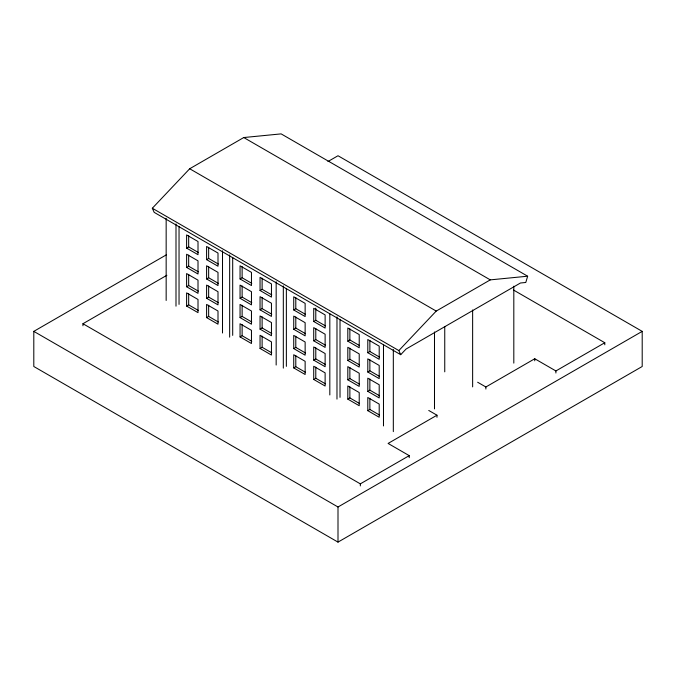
<?xml version="1.0" encoding="UTF-8"?>
<svg xmlns="http://www.w3.org/2000/svg" width="676" height="676" viewBox="0 0 676 676"><rect width="100%" height="100%" fill="white"/><g stroke="black" fill="none" stroke-linecap="round" stroke-linejoin="round"><path stroke-width="1.01" d="M527.652 276.205L525.784 282.475L520.452 282.999L406.048 349.053L400.707 354.689L154.179 212.365L152.32 208.25L189.694 168.755L243.757 137.541L281.131 133.882L527.652 276.205L490.277 279.872L436.214 311.078L398.84 350.574L400.707 354.689M327.953 161.539L338 155.742L642.2 331.367L642.2 366.493L338 542.118L33.8 366.493L33.8 331.367L166.262 254.894M186.601 248.1L198.009 254.683L198.009 241.518L186.601 234.927L186.601 248.1L188.672 246.909L198.321 252.478M82.954 325.781L82.954 323.719L166.871 275.276M186.601 267.417L198.009 274.008L198.009 260.835L186.601 254.252L186.601 267.417L188.672 266.226L198.321 271.803M206.594 259.643L218.002 266.226L218.002 253.052L206.594 246.47L206.594 259.643L208.656 258.452L218.314 264.02M186.601 286.742L198.009 293.325L198.009 280.151L186.601 273.569L186.601 286.742L188.672 285.542L198.321 291.119M206.594 278.96L218.002 285.551L218.002 272.377L206.594 265.786L206.594 278.96L208.656 277.768L218.314 283.337M186.601 306.059L198.009 312.642L198.009 299.476L186.601 292.885L186.601 306.059L188.672 304.868L198.321 310.436M206.594 298.277L218.002 304.868L218.002 291.694L206.594 285.111L206.594 298.277L208.656 297.085L218.314 302.662M240.056 278.96L251.464 285.551L251.464 272.377L240.056 265.795L240.056 278.96L242.126 277.768L251.776 283.345M206.594 317.602L218.002 324.184L218.002 311.011L206.594 304.428L206.594 317.602L208.656 316.41L218.314 321.979M240.056 298.285L251.464 304.868L251.464 291.694L240.056 285.111L240.056 298.285L242.126 297.094L251.776 302.662M260.049 290.503L271.456 297.094L271.456 283.92L260.049 277.329L260.049 290.503L262.119 289.311L271.769 294.888M240.056 317.602L251.464 324.193L251.464 311.019L240.056 304.428L240.056 317.602L242.126 316.41L251.776 321.979M260.049 309.828L271.456 316.41L271.456 303.237L260.049 296.654L260.049 309.828L262.119 308.628L271.769 314.205M240.056 336.918L251.464 343.509L251.464 330.336L240.056 323.753L240.056 336.918L242.126 335.727L251.776 341.304M260.049 329.144L271.456 335.727L271.456 322.553L260.049 315.971L260.049 329.144L262.119 327.953L271.769 333.522M293.73 309.946L305.138 316.537L305.138 303.363L293.73 296.781L293.73 309.946L295.792 308.755L305.451 314.332M260.049 348.461L271.456 355.052L271.456 341.879L260.049 335.288L260.049 348.461L262.119 347.27L271.769 352.838M293.73 329.271L305.138 335.854L305.138 322.68L293.73 316.098L293.73 329.271L295.792 328.071L305.451 333.648M313.715 321.489L325.122 328.08L325.122 314.906L313.715 308.315L313.715 321.489L315.785 320.297L325.435 325.866M293.73 348.588L305.138 355.17L305.138 342.005L293.73 335.414L293.73 348.588L295.792 347.396L305.451 352.965M313.715 340.805L325.122 347.396L325.122 334.223L313.715 327.64L313.715 340.805L315.785 339.614L325.435 345.191M293.73 367.905L305.138 374.496L305.138 361.322L293.73 354.731L293.73 367.905L295.792 366.713L305.451 372.29M313.715 360.131L325.122 366.713L325.122 353.54L313.715 346.957L313.715 360.131L315.785 358.939L325.435 364.508M347.81 341.169L359.218 347.76L359.218 334.586L347.81 328.004L347.81 341.169L349.872 339.977L359.531 345.554M313.715 379.447L325.122 386.03L325.122 372.865L313.715 366.274L313.715 379.447L315.785 378.256L325.435 383.824M347.81 360.494L359.218 367.076L359.218 353.903L347.81 347.32L347.81 360.494L349.872 359.302L359.531 364.871M367.795 352.711L379.202 359.302L379.202 346.129L367.795 339.538L367.795 352.711L369.865 351.52L379.515 357.089M347.81 379.811L359.218 386.393L359.218 373.228L347.81 366.637L347.81 379.811L349.872 378.619L359.531 384.188M367.795 372.028L379.202 378.619L379.202 365.446L367.795 358.863L367.795 372.028L369.865 370.837L379.515 376.414M347.81 399.127L359.218 405.718L359.218 392.545L347.81 385.962L347.81 399.127L349.872 397.936L359.531 403.513M367.795 391.353L379.202 397.936L379.202 384.762L367.795 378.18L367.795 391.353L369.865 390.162L379.515 395.73M367.795 410.67L379.202 417.261L379.202 404.087L367.795 397.496L367.795 410.67L369.865 409.479L379.515 415.047M436.983 417.269L436.983 415.208L388.092 443.439L409.225 455.641L409.225 457.694M477.653 382.236L485.875 386.985L534.758 358.753L555.9 370.955L604.792 342.732L604.792 344.794M82.954 323.719L360.333 483.864L409.225 455.641M33.8 331.367L338 506.992L642.2 331.367M513.549 290.055L604.792 342.732M243.757 137.541L490.277 279.872M189.694 168.755L436.214 311.078M152.32 208.25L398.84 350.574M428.761 410.459L436.983 415.208M555.9 370.955L555.9 373.017M534.758 358.753L534.758 360.815M513.811 286.193L513.811 363.122M485.875 386.985L485.875 389.038M472.634 309.963L472.634 386.892M444.749 326.533L444.749 371.842M434.499 331.984L434.499 408.912M393.322 349.433L393.322 431.626M383.486 344.811L383.486 425.948M369.865 340.374L369.865 351.52M369.865 359.691L369.865 370.837M369.865 379.016L369.865 390.162M369.865 398.333L369.865 409.479M360.333 483.864L360.333 485.926M349.872 328.832L349.872 339.977M349.872 348.148L349.872 359.302M349.872 367.474L349.872 378.619M349.872 386.79L349.872 397.936M340.02 319.359L340.02 397.344M338 506.992L338 542.118M336.978 316.9L336.978 399.102M329.82 313.825L329.82 394.97M315.785 308.138L315.785 320.297M315.785 328.468L315.785 339.614M315.785 347.785L315.785 358.939M315.785 367.11L315.785 378.256M295.792 297.609L295.792 308.755M295.792 316.926L295.792 328.071M295.792 336.251L295.792 347.396M295.792 355.568L295.792 366.713M286.362 288.382L286.362 366.358M283.32 285.923L283.32 368.116M276.163 281.791L276.163 365.04M262.119 278.166L262.119 289.311M262.119 297.482L262.119 308.628M262.119 316.807L262.119 327.953M262.119 336.124L262.119 347.27M242.126 266.623L242.126 277.768M242.126 285.948L242.126 297.094M242.126 305.265L242.126 316.41M242.126 324.581L242.126 335.727M232.696 257.404L232.696 335.38M229.654 254.945L229.654 337.138M222.505 250.813L222.505 333.006M208.656 247.306L208.656 258.452M208.656 266.623L208.656 277.768M208.656 285.94L208.656 297.085M208.656 305.256L208.656 316.41M188.672 235.763L188.672 246.909M188.672 255.08L188.672 266.226M188.672 274.397L188.672 285.542M188.672 293.722L188.672 304.868M179.039 226.418L179.039 304.403M175.997 223.959L175.997 306.16M166.161 218.28L166.161 300.474"/></g></svg>
